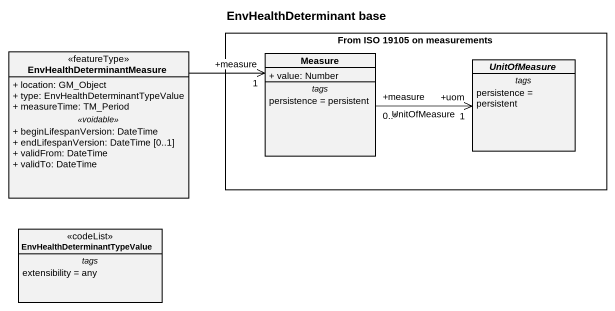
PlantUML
@startuml
title EnvHealthDeterminant base
hide circle
hide empty members
skinparam classAttributeIconSize 0
class EnvHealthDeterminantMeasure <<featureType>> {
  + location: GM_Object
  + type: EnvHealthDeterminantTypeValue
  + measureTime: TM_Period
  .. <<voidable>> ..
  + beginLifespanVersion: DateTime
  + endLifespanVersion: DateTime [0..1]
  + validFrom: DateTime
  + validTo: DateTime
}
rectangle "From ISO 19105 on measurements" as From_ISO_19105_on {
  class Measure {
    + value: Number
    -- tags --
    persistence = persistent
  }
  abstract class UnitOfMeasure {
    -- tags --
    persistence = persistent
  }
}
class "EnvHealthDeterminantTypeValue" as EnvHealthDeterminantTypeValu <<codeList>> {
  -- tags --
  extensibility = any
}
EnvHealthDeterminantMeasure -right-> "+measure\n1" Measure
UnitOfMeasure "+uom\n1" <-left- "+measure\n0..*" Measure : UnitOfMeasure
@enduml
